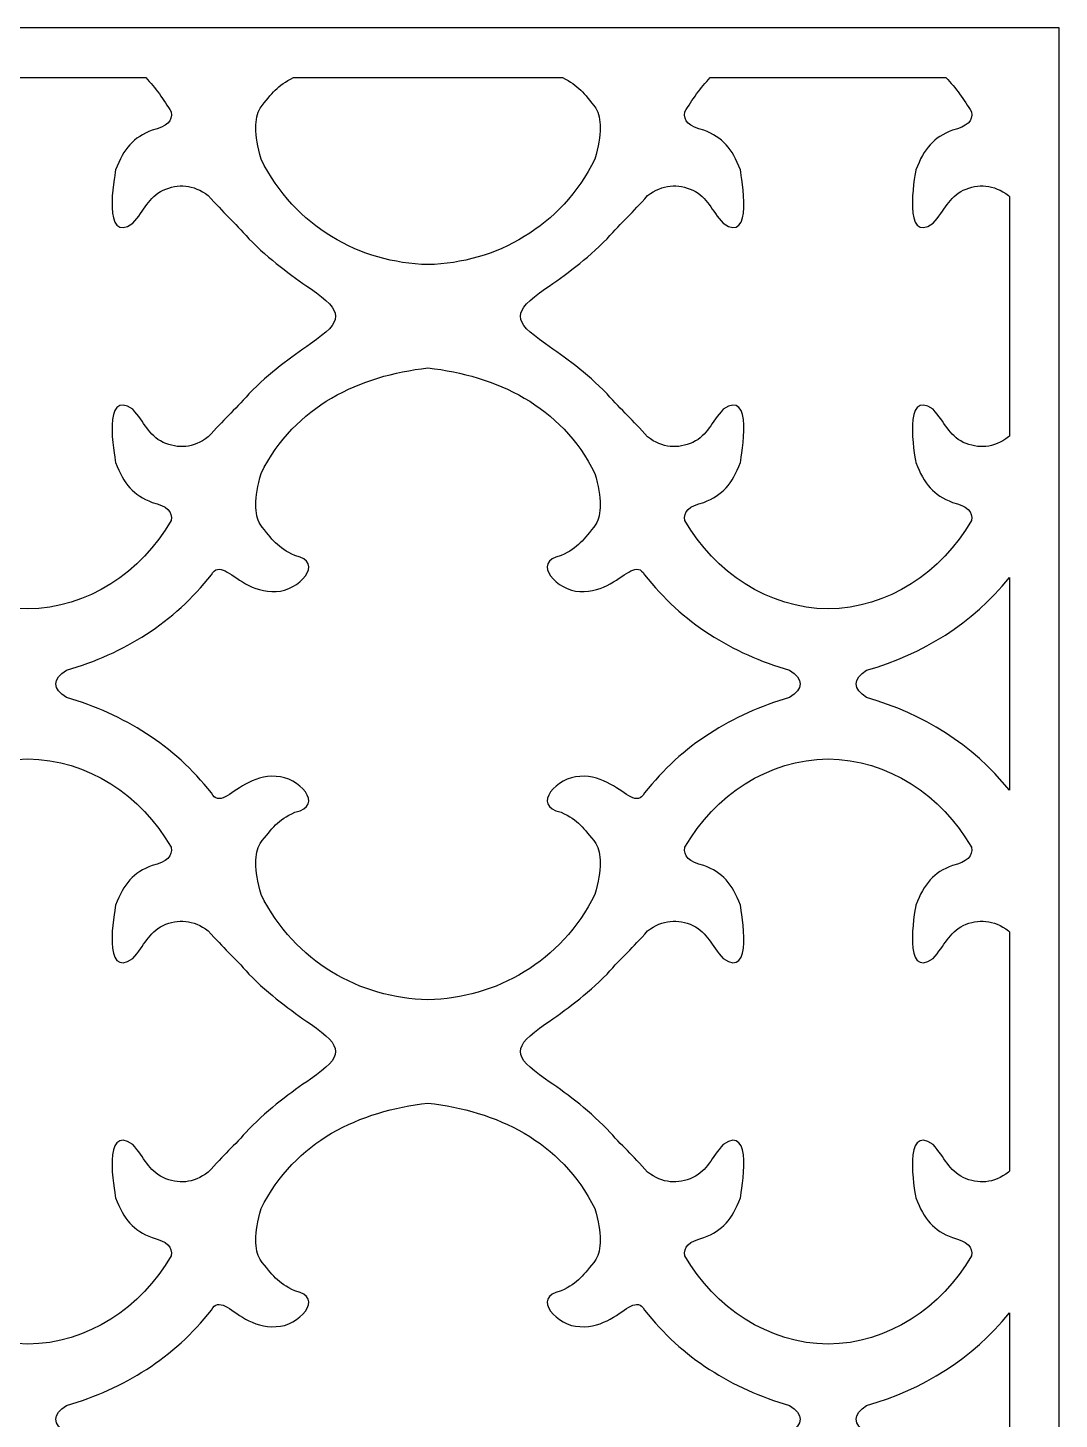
# Model space of a CAD drawing. Header units: centimetres. Extents: x 14.5 to 27, y -9 to -2.4.
# Drawn here: x 24.546 to 27, y -5.69 to -2.379 of the extents above; entities that cross this region are included whole.
import ezdxf

# ---------------------------------------------------------------- set-up
doc = ezdxf.new("R2010")
doc.units = ezdxf.units.CM
doc.header["$MEASUREMENT"] = 0
doc.layers.add('layer 1', color=7, linetype='Continuous')

msp = doc.modelspace()

# ---------------------------------------------------------------- linework, layer by layer
at = {"layer": 'layer 1', "color": 250, "lineweight": 30}
for points, knots in [([(26.99977, -2.37946), (26.99977, -2.37946), (26.99977, -2.49783), (26.99977, -2.49783), (26.99977, -2.49783), (26.99977, -2.49783), (26.99977, -8.88184), (26.99977, -8.88184), (26.99977, -8.88184), (26.99977, -8.88184), (26.99977, -9.00021), (26.99977, -9.00021), (26.99977, -9.00021), (26.99977, -9.00021), (26.88141, -9.00021), (26.88141, -9.00021), (26.88141, -9.00021), (26.88141, -9.00021), (14.59565, -9.00021), (14.59565, -9.00021), (14.59565, -9.00021), (14.59565, -9.00021), (14.47729, -9.00021), (14.47729, -9.00021), (14.47729, -9.00021), (14.47729, -9.00021), (14.47729, -8.88184), (14.47729, -8.88184), (14.47729, -8.88184), (14.47729, -8.88184), (14.47729, -2.49783), (14.47729, -2.49783), (14.47729, -2.49783), (14.47729, -2.49783), (14.47729, -2.37946), (14.47729, -2.37946), (14.47729, -2.37946), (14.47729, -2.37946), (14.59565, -2.37946), (14.59565, -2.37946), (14.59565, -2.37946), (14.59565, -2.37946), (26.88141, -2.37946), (26.88141, -2.37946), (26.88141, -2.37946), (26.88141, -2.37946), (26.99977, -2.37946), (26.99977, -2.37946)], [0, 0, 0, 0, 0.0769231, 0.0769231, 0.0769231, 0.0769231, 0.1538462, 0.1538462, 0.1538462, 0.1538462, 0.2307692, 0.2307692, 0.2307692, 0.2307692, 0.3076923, 0.3076923, 0.3076923, 0.3076923, 0.3846154, 0.3846154, 0.3846154, 0.3846154, 0.4615385, 0.4615385, 0.4615385, 0.4615385, 0.5384615, 0.5384615, 0.5384615, 0.5384615, 0.6153846, 0.6153846, 0.6153846, 0.6153846, 0.6923077, 0.6923077, 0.6923077, 0.6923077, 0.7692308, 0.7692308, 0.7692308, 0.7692308, 0.8461538, 0.8461538, 0.8461538, 0.8461538, 1, 1, 1, 1]), ([(24.82665, -2.49783), (24.82665, -2.49783), (24.26592, -2.49783), (24.26592, -2.49783), (24.26592, -2.49783), (24.24287, -2.52247), (24.22248, -2.54997), (24.20538, -2.57968), (24.20538, -2.57968), (24.20108, -2.60055), (24.21609, -2.61498), (24.2504, -2.62299), (24.2504, -2.62299), (24.29513, -2.64013), (24.31841, -2.66631), (24.33746, -2.71766), (24.33746, -2.71766), (24.34096, -2.736), (24.36951, -2.89572), (24.29651, -2.84456), (24.29651, -2.84456), (24.26864, -2.81354), (24.25977, -2.78316), (24.22468, -2.76578), (24.22468, -2.76578), (24.18875, -2.75001), (24.15284, -2.75162), (24.11694, -2.77861), (24.11694, -2.77861), (24.07995, -2.82085), (24.05744, -2.83903), (24.02045, -2.88128), (24.02045, -2.88128), (23.97061, -2.9318), (23.92061, -2.968), (23.87414, -3.00001), (23.87414, -3.00001), (23.83297, -3.02902), (23.81464, -3.04559), (23.81464, -3.06577), (23.81464, -3.06577), (23.81464, -3.08593), (23.83297, -3.10251), (23.87414, -3.13153), (23.87414, -3.13153), (23.92061, -3.16352), (23.97061, -3.19973), (24.02045, -3.25025), (24.02045, -3.25025), (24.05744, -3.29249), (24.07995, -3.31068), (24.11694, -3.35293), (24.11694, -3.35293), (24.15284, -3.37992), (24.18875, -3.38152), (24.22468, -3.36575), (24.22468, -3.36575), (24.25977, -3.34836), (24.26864, -3.318), (24.29651, -3.28698), (24.29651, -3.28698), (24.36951, -3.23582), (24.34096, -3.39553), (24.33746, -3.41388), (24.33746, -3.41388), (24.31841, -3.46522), (24.29513, -3.49139), (24.2504, -3.50854), (24.2504, -3.50854), (24.21609, -3.51654), (24.20108, -3.53098), (24.20538, -3.55185), (24.20538, -3.55185), (24.27645, -3.67529), (24.40399, -3.76063), (24.54628, -3.76201), (24.54628, -3.76201), (24.68856, -3.76063), (24.81611, -3.67529), (24.88717, -3.55185), (24.88717, -3.55185), (24.89146, -3.53098), (24.87646, -3.51654), (24.84214, -3.50854), (24.84214, -3.50854), (24.79742, -3.49139), (24.77415, -3.46522), (24.75509, -3.41388), (24.75509, -3.41388), (24.7516, -3.39553), (24.72304, -3.23582), (24.79604, -3.28698), (24.79604, -3.28698), (24.82392, -3.318), (24.83278, -3.34836), (24.86788, -3.36575), (24.86788, -3.36575), (24.90381, -3.38152), (24.93971, -3.37992), (24.97562, -3.35293), (24.97562, -3.35293), (25.01261, -3.31068), (25.03511, -3.29249), (25.0721, -3.25025), (25.0721, -3.25025), (25.12195, -3.19973), (25.17194, -3.16352), (25.21843, -3.13153), (25.21843, -3.13153), (25.25959, -3.10251), (25.27792, -3.08593), (25.27792, -3.06577), (25.27792, -3.06577), (25.27792, -3.04559), (25.25959, -3.02902), (25.21843, -3.00001), (25.21843, -3.00001), (25.17194, -2.968), (25.12195, -2.9318), (25.0721, -2.88128), (25.0721, -2.88128), (25.03511, -2.83903), (25.01261, -2.82085), (24.97562, -2.77861), (24.97562, -2.77861), (24.93971, -2.75162), (24.90381, -2.75001), (24.86788, -2.76578), (24.86788, -2.76578), (24.83278, -2.78316), (24.82392, -2.81354), (24.79604, -2.84456), (24.79604, -2.84456), (24.72304, -2.89572), (24.7516, -2.736), (24.75509, -2.71766), (24.75509, -2.71766), (24.77415, -2.66631), (24.79742, -2.64013), (24.84214, -2.62299), (24.84214, -2.62299), (24.87646, -2.61498), (24.89146, -2.60055), (24.88717, -2.57968), (24.88717, -2.57968), (24.87007, -2.54997), (24.84971, -2.52247), (24.82665, -2.49783)], [0, 0, 0, 0, 0.0263158, 0.0263158, 0.0263158, 0.0263158, 0.0526316, 0.0526316, 0.0526316, 0.0526316, 0.0789474, 0.0789474, 0.0789474, 0.0789474, 0.1052632, 0.1052632, 0.1052632, 0.1052632, 0.1315789, 0.1315789, 0.1315789, 0.1315789, 0.1578947, 0.1578947, 0.1578947, 0.1578947, 0.1842105, 0.1842105, 0.1842105, 0.1842105, 0.2105263, 0.2105263, 0.2105263, 0.2105263, 0.2368421, 0.2368421, 0.2368421, 0.2368421, 0.2631579, 0.2631579, 0.2631579, 0.2631579, 0.2894737, 0.2894737, 0.2894737, 0.2894737, 0.3157895, 0.3157895, 0.3157895, 0.3157895, 0.3421053, 0.3421053, 0.3421053, 0.3421053, 0.3684211, 0.3684211, 0.3684211, 0.3684211, 0.3947368, 0.3947368, 0.3947368, 0.3947368, 0.4210526, 0.4210526, 0.4210526, 0.4210526, 0.4473684, 0.4473684, 0.4473684, 0.4473684, 0.4736842, 0.4736842, 0.4736842, 0.4736842, 0.5, 0.5, 0.5, 0.5, 0.5263158, 0.5263158, 0.5263158, 0.5263158, 0.5526316, 0.5526316, 0.5526316, 0.5526316, 0.5789474, 0.5789474, 0.5789474, 0.5789474, 0.6052632, 0.6052632, 0.6052632, 0.6052632, 0.6315789, 0.6315789, 0.6315789, 0.6315789, 0.6578947, 0.6578947, 0.6578947, 0.6578947, 0.6842105, 0.6842105, 0.6842105, 0.6842105, 0.7105263, 0.7105263, 0.7105263, 0.7105263, 0.7368421, 0.7368421, 0.7368421, 0.7368421, 0.7631579, 0.7631579, 0.7631579, 0.7631579, 0.7894737, 0.7894737, 0.7894737, 0.7894737, 0.8157895, 0.8157895, 0.8157895, 0.8157895, 0.8421053, 0.8421053, 0.8421053, 0.8421053, 0.8684211, 0.8684211, 0.8684211, 0.8684211, 0.8947368, 0.8947368, 0.8947368, 0.8947368, 0.9210526, 0.9210526, 0.9210526, 0.9210526, 0.9473684, 0.9473684, 0.9473684, 0.9473684, 1, 1, 1, 1]), ([(25.81825, -2.49783), (25.81825, -2.49783), (25.17819, -2.49783), (25.17819, -2.49783), (25.17819, -2.49783), (25.13956, -2.51673), (25.12783, -2.53392), (25.09862, -2.57086), (25.09862, -2.57086), (25.08571, -2.59408), (25.08381, -2.63228), (25.10104, -2.69197), (25.10104, -2.69197), (25.18174, -2.85362), (25.33587, -2.93834), (25.49821, -2.94286), (25.49821, -2.94286), (25.66056, -2.93834), (25.81469, -2.85362), (25.89538, -2.69197), (25.89538, -2.69197), (25.91262, -2.63228), (25.91072, -2.59408), (25.89781, -2.57086), (25.89781, -2.57086), (25.86859, -2.53392), (25.85689, -2.51673), (25.81825, -2.49783)], [0, 0, 0, 0, 0.125, 0.125, 0.125, 0.125, 0.25, 0.25, 0.25, 0.25, 0.375, 0.375, 0.375, 0.375, 0.5, 0.5, 0.5, 0.5, 0.625, 0.625, 0.625, 0.625, 0.75, 0.75, 0.75, 0.75, 1, 1, 1, 1]), ([(26.73053, -2.49783), (26.73053, -2.49783), (26.1698, -2.49783), (26.1698, -2.49783), (26.1698, -2.49783), (26.14674, -2.52247), (26.12636, -2.54997), (26.10926, -2.57968), (26.10926, -2.57968), (26.10496, -2.60055), (26.11996, -2.61498), (26.15428, -2.62299), (26.15428, -2.62299), (26.19901, -2.64013), (26.22228, -2.66631), (26.24133, -2.71766), (26.24133, -2.71766), (26.24483, -2.736), (26.27338, -2.89572), (26.20038, -2.84456), (26.20038, -2.84456), (26.1725, -2.81354), (26.16365, -2.78316), (26.12855, -2.76578), (26.12855, -2.76578), (26.09262, -2.75001), (26.05672, -2.75162), (26.02081, -2.77861), (26.02081, -2.77861), (25.98382, -2.82085), (25.96131, -2.83903), (25.92433, -2.88128), (25.92433, -2.88128), (25.87447, -2.9318), (25.82449, -2.968), (25.778, -3.00001), (25.778, -3.00001), (25.73684, -3.02902), (25.71851, -3.04559), (25.71851, -3.06577), (25.71851, -3.06577), (25.71851, -3.08593), (25.73684, -3.10251), (25.778, -3.13153), (25.778, -3.13153), (25.82449, -3.16352), (25.87447, -3.19973), (25.92433, -3.25025), (25.92433, -3.25025), (25.96131, -3.29249), (25.98382, -3.31068), (26.02081, -3.35293), (26.02081, -3.35293), (26.05672, -3.37992), (26.09262, -3.38152), (26.12855, -3.36575), (26.12855, -3.36575), (26.16365, -3.34836), (26.1725, -3.318), (26.20038, -3.28698), (26.20038, -3.28698), (26.27338, -3.23582), (26.24483, -3.39553), (26.24133, -3.41388), (26.24133, -3.41388), (26.22228, -3.46522), (26.19901, -3.49139), (26.15428, -3.50854), (26.15428, -3.50854), (26.11996, -3.51654), (26.10496, -3.53098), (26.10926, -3.55185), (26.10926, -3.55185), (26.18032, -3.67529), (26.30785, -3.76063), (26.45015, -3.76201), (26.45015, -3.76201), (26.59244, -3.76063), (26.71998, -3.67529), (26.79104, -3.55185), (26.79104, -3.55185), (26.79535, -3.53098), (26.78033, -3.51654), (26.74602, -3.50854), (26.74602, -3.50854), (26.70128, -3.49139), (26.67802, -3.46522), (26.65896, -3.41388), (26.65896, -3.41388), (26.65547, -3.39553), (26.62691, -3.23582), (26.69992, -3.28698), (26.69992, -3.28698), (26.72779, -3.318), (26.73666, -3.34836), (26.77175, -3.36575), (26.77175, -3.36575), (26.80767, -3.38152), (26.84359, -3.37992), (26.87949, -3.35293), (26.87949, -3.35293), (26.87949, -3.35293), (26.88141, -3.35072), (26.88141, -3.35072), (26.88141, -3.35072), (26.88141, -3.35072), (26.88141, -2.78079), (26.88141, -2.78079), (26.88141, -2.78079), (26.88141, -2.78079), (26.87949, -2.77861), (26.87949, -2.77861), (26.87949, -2.77861), (26.84359, -2.75162), (26.80767, -2.75001), (26.77175, -2.76578), (26.77175, -2.76578), (26.73666, -2.78316), (26.72779, -2.81354), (26.69992, -2.84456), (26.69992, -2.84456), (26.62691, -2.89572), (26.65547, -2.736), (26.65896, -2.71766), (26.65896, -2.71766), (26.67802, -2.66631), (26.70128, -2.64013), (26.74602, -2.62299), (26.74602, -2.62299), (26.78033, -2.61498), (26.79535, -2.60055), (26.79104, -2.57968), (26.79104, -2.57968), (26.77395, -2.54997), (26.75359, -2.52247), (26.73053, -2.49783)], [0, 0, 0, 0, 0.0285714, 0.0285714, 0.0285714, 0.0285714, 0.0571429, 0.0571429, 0.0571429, 0.0571429, 0.0857143, 0.0857143, 0.0857143, 0.0857143, 0.1142857, 0.1142857, 0.1142857, 0.1142857, 0.1428571, 0.1428571, 0.1428571, 0.1428571, 0.1714286, 0.1714286, 0.1714286, 0.1714286, 0.2, 0.2, 0.2, 0.2, 0.2285714, 0.2285714, 0.2285714, 0.2285714, 0.2571429, 0.2571429, 0.2571429, 0.2571429, 0.2857143, 0.2857143, 0.2857143, 0.2857143, 0.3142857, 0.3142857, 0.3142857, 0.3142857, 0.3428571, 0.3428571, 0.3428571, 0.3428571, 0.3714286, 0.3714286, 0.3714286, 0.3714286, 0.4, 0.4, 0.4, 0.4, 0.4285714, 0.4285714, 0.4285714, 0.4285714, 0.4571429, 0.4571429, 0.4571429, 0.4571429, 0.4857143, 0.4857143, 0.4857143, 0.4857143, 0.5142857, 0.5142857, 0.5142857, 0.5142857, 0.5428571, 0.5428571, 0.5428571, 0.5428571, 0.5714286, 0.5714286, 0.5714286, 0.5714286, 0.6, 0.6, 0.6, 0.6, 0.6285714, 0.6285714, 0.6285714, 0.6285714, 0.6571429, 0.6571429, 0.6571429, 0.6571429, 0.6857143, 0.6857143, 0.6857143, 0.6857143, 0.7142857, 0.7142857, 0.7142857, 0.7142857, 0.7428571, 0.7428571, 0.7428571, 0.7428571, 0.7714286, 0.7714286, 0.7714286, 0.7714286, 0.8, 0.8, 0.8, 0.8, 0.8285714, 0.8285714, 0.8285714, 0.8285714, 0.8571429, 0.8571429, 0.8571429, 0.8571429, 0.8857143, 0.8857143, 0.8857143, 0.8857143, 0.9142857, 0.9142857, 0.9142857, 0.9142857, 0.9428571, 0.9428571, 0.9428571, 0.9428571, 1, 1, 1, 1]), ([(25.49821, -4.69223), (25.66056, -4.68772), (25.81469, -4.60299), (25.89538, -4.44135), (25.89538, -4.44135), (25.91262, -4.38167), (25.91072, -4.34346), (25.89781, -4.32024), (25.89781, -4.32024), (25.86779, -4.28229), (25.85625, -4.26517), (25.81499, -4.24565), (25.81499, -4.24565), (25.74075, -4.23054), (25.80718, -4.16075), (25.85922, -4.16061), (25.85922, -4.16061), (25.91638, -4.15639), (25.95549, -4.19691), (25.98084, -4.20935), (25.98084, -4.20935), (25.99411, -4.21587), (26.00454, -4.21585), (26.01358, -4.19993), (26.01358, -4.19993), (26.10242, -4.08653), (26.22085, -4.01289), (26.3585, -3.97292), (26.3585, -3.97292), (26.39216, -3.95246), (26.39215, -3.92845), (26.3585, -3.90798), (26.3585, -3.90798), (26.22085, -3.86802), (26.10242, -3.79438), (26.01358, -3.68098), (26.01358, -3.68098), (26.00454, -3.66506), (25.99411, -3.66504), (25.98084, -3.67155), (25.98084, -3.67155), (25.95549, -3.684), (25.91638, -3.72452), (25.85922, -3.7203), (25.85922, -3.7203), (25.80718, -3.72017), (25.74075, -3.65037), (25.81499, -3.63526), (25.81499, -3.63526), (25.85625, -3.61574), (25.86779, -3.59862), (25.89781, -3.56067), (25.89781, -3.56067), (25.91072, -3.53745), (25.91262, -3.49924), (25.89538, -3.43956), (25.89538, -3.43956), (25.81469, -3.27792), (25.66056, -3.20682), (25.49821, -3.18868), (25.49821, -3.18868), (25.33587, -3.20682), (25.18174, -3.27792), (25.10104, -3.43956), (25.10104, -3.43956), (25.08381, -3.49924), (25.08571, -3.53745), (25.09862, -3.56067), (25.09862, -3.56067), (25.12863, -3.59862), (25.14018, -3.61574), (25.18144, -3.63526), (25.18144, -3.63526), (25.25568, -3.65037), (25.18925, -3.72017), (25.13721, -3.7203), (25.13721, -3.7203), (25.08005, -3.72452), (25.04094, -3.684), (25.01559, -3.67155), (25.01559, -3.67155), (25.00232, -3.66504), (24.99189, -3.66506), (24.98285, -3.68098), (24.98285, -3.68098), (24.894, -3.79438), (24.77558, -3.86802), (24.63793, -3.90798), (24.63793, -3.90798), (24.60427, -3.92845), (24.60425, -3.95245), (24.63793, -3.97292), (24.63793, -3.97292), (24.77558, -4.01289), (24.894, -4.08653), (24.98285, -4.19993), (24.98285, -4.19993), (24.99189, -4.21585), (25.00232, -4.21587), (25.01559, -4.20935), (25.01559, -4.20935), (25.04094, -4.19691), (25.08005, -4.15639), (25.13721, -4.16061), (25.13721, -4.16061), (25.18925, -4.16075), (25.25568, -4.23054), (25.18144, -4.24565), (25.18144, -4.24565), (25.14018, -4.26517), (25.12863, -4.28229), (25.09862, -4.32024), (25.09862, -4.32024), (25.08571, -4.34346), (25.08381, -4.38167), (25.10104, -4.44135), (25.10104, -4.44135), (25.18174, -4.60299), (25.33587, -4.68772), (25.49821, -4.69223)], [0, 0, 0, 0, 0.0322581, 0.0322581, 0.0322581, 0.0322581, 0.0645161, 0.0645161, 0.0645161, 0.0645161, 0.0967742, 0.0967742, 0.0967742, 0.0967742, 0.1290323, 0.1290323, 0.1290323, 0.1290323, 0.1612903, 0.1612903, 0.1612903, 0.1612903, 0.1935484, 0.1935484, 0.1935484, 0.1935484, 0.2258065, 0.2258065, 0.2258065, 0.2258065, 0.2580645, 0.2580645, 0.2580645, 0.2580645, 0.2903226, 0.2903226, 0.2903226, 0.2903226, 0.3225806, 0.3225806, 0.3225806, 0.3225806, 0.3548387, 0.3548387, 0.3548387, 0.3548387, 0.3870968, 0.3870968, 0.3870968, 0.3870968, 0.4193548, 0.4193548, 0.4193548, 0.4193548, 0.4516129, 0.4516129, 0.4516129, 0.4516129, 0.483871, 0.483871, 0.483871, 0.483871, 0.516129, 0.516129, 0.516129, 0.516129, 0.5483871, 0.5483871, 0.5483871, 0.5483871, 0.5806452, 0.5806452, 0.5806452, 0.5806452, 0.6129032, 0.6129032, 0.6129032, 0.6129032, 0.6451613, 0.6451613, 0.6451613, 0.6451613, 0.6774194, 0.6774194, 0.6774194, 0.6774194, 0.7096774, 0.7096774, 0.7096774, 0.7096774, 0.7419355, 0.7419355, 0.7419355, 0.7419355, 0.7741935, 0.7741935, 0.7741935, 0.7741935, 0.8064516, 0.8064516, 0.8064516, 0.8064516, 0.8387097, 0.8387097, 0.8387097, 0.8387097, 0.8709677, 0.8709677, 0.8709677, 0.8709677, 0.9032258, 0.9032258, 0.9032258, 0.9032258, 0.9354839, 0.9354839, 0.9354839, 0.9354839, 1, 1, 1, 1]), ([(26.88141, -4.19324), (26.88141, -4.19324), (26.88141, -3.68765), (26.88141, -3.68765), (26.88141, -3.68765), (26.79317, -3.79727), (26.67672, -3.86881), (26.54179, -3.90798), (26.54179, -3.90798), (26.50814, -3.92845), (26.50812, -3.95245), (26.54179, -3.97292), (26.54179, -3.97292), (26.67672, -4.0121), (26.79317, -4.08362), (26.88141, -4.19324)], [0, 0, 0, 0, 0.2, 0.2, 0.2, 0.2, 0.4, 0.4, 0.4, 0.4, 0.6, 0.6, 0.6, 0.6, 1, 1, 1, 1]), ([(23.81464, -4.81514), (23.81464, -4.83532), (23.83297, -4.85189), (23.87414, -4.8809), (23.87414, -4.8809), (23.92061, -4.91291), (23.97061, -4.9491), (24.02045, -4.99962), (24.02045, -4.99962), (24.05744, -5.04187), (24.07995, -5.06006), (24.11694, -5.1023), (24.11694, -5.1023), (24.15284, -5.1293), (24.18875, -5.1309), (24.22468, -5.11513), (24.22468, -5.11513), (24.25977, -5.09775), (24.26864, -5.06737), (24.29651, -5.03635), (24.29651, -5.03635), (24.36951, -4.98519), (24.34096, -5.14491), (24.33746, -5.16325), (24.33746, -5.16325), (24.31841, -5.2146), (24.29513, -5.24078), (24.2504, -5.25792), (24.2504, -5.25792), (24.21609, -5.26592), (24.20108, -5.28036), (24.20538, -5.30123), (24.20538, -5.30123), (24.27645, -5.42468), (24.40399, -5.51001), (24.54628, -5.51139), (24.54628, -5.51139), (24.68856, -5.51001), (24.81611, -5.42468), (24.88717, -5.30123), (24.88717, -5.30123), (24.89146, -5.28036), (24.87646, -5.26592), (24.84214, -5.25792), (24.84214, -5.25792), (24.79742, -5.24078), (24.77415, -5.2146), (24.75509, -5.16325), (24.75509, -5.16325), (24.7516, -5.14491), (24.72304, -4.98519), (24.79604, -5.03635), (24.79604, -5.03635), (24.82392, -5.06737), (24.83278, -5.09775), (24.86788, -5.11513), (24.86788, -5.11513), (24.90381, -5.1309), (24.93971, -5.1293), (24.97562, -5.1023), (24.97562, -5.1023), (25.01261, -5.06006), (25.03511, -5.04187), (25.0721, -4.99962), (25.0721, -4.99962), (25.12195, -4.9491), (25.17194, -4.91291), (25.21843, -4.8809), (25.21843, -4.8809), (25.25959, -4.85189), (25.27792, -4.83532), (25.27792, -4.81514), (25.27792, -4.81514), (25.27792, -4.79498), (25.25959, -4.7784), (25.21843, -4.74938), (25.21843, -4.74938), (25.17194, -4.71739), (25.12195, -4.68118), (25.0721, -4.63066), (25.0721, -4.63066), (25.03511, -4.58842), (25.01261, -4.57023), (24.97562, -4.52799), (24.97562, -4.52799), (24.93971, -4.50099), (24.90381, -4.49939), (24.86788, -4.51516), (24.86788, -4.51516), (24.83278, -4.53255), (24.82392, -4.56292), (24.79604, -4.59393), (24.79604, -4.59393), (24.72304, -4.64509), (24.7516, -4.48538), (24.75509, -4.46703), (24.75509, -4.46703), (24.77415, -4.41569), (24.79742, -4.38951), (24.84214, -4.37237), (24.84214, -4.37237), (24.87646, -4.36437), (24.89146, -4.34993), (24.88717, -4.32906), (24.88717, -4.32906), (24.81611, -4.20561), (24.68856, -4.12028), (24.54628, -4.1189), (24.54628, -4.1189), (24.40399, -4.12028), (24.27645, -4.20561), (24.20538, -4.32906), (24.20538, -4.32906), (24.20108, -4.34993), (24.21609, -4.36437), (24.2504, -4.37237), (24.2504, -4.37237), (24.29513, -4.38951), (24.31841, -4.41569), (24.33746, -4.46703), (24.33746, -4.46703), (24.34096, -4.48538), (24.36951, -4.64509), (24.29651, -4.59393), (24.29651, -4.59393), (24.26864, -4.56292), (24.25977, -4.53255), (24.22468, -4.51516), (24.22468, -4.51516), (24.18875, -4.49939), (24.15284, -4.50099), (24.11694, -4.52799), (24.11694, -4.52799), (24.07995, -4.57023), (24.05744, -4.58842), (24.02045, -4.63066), (24.02045, -4.63066), (23.97061, -4.68118), (23.92061, -4.71739), (23.87414, -4.74938), (23.87414, -4.74938), (23.83297, -4.7784), (23.81464, -4.79498), (23.81464, -4.81514)], [0, 0, 0, 0, 0.027027, 0.027027, 0.027027, 0.027027, 0.0540541, 0.0540541, 0.0540541, 0.0540541, 0.0810811, 0.0810811, 0.0810811, 0.0810811, 0.1081081, 0.1081081, 0.1081081, 0.1081081, 0.1351351, 0.1351351, 0.1351351, 0.1351351, 0.1621622, 0.1621622, 0.1621622, 0.1621622, 0.1891892, 0.1891892, 0.1891892, 0.1891892, 0.2162162, 0.2162162, 0.2162162, 0.2162162, 0.2432432, 0.2432432, 0.2432432, 0.2432432, 0.2702703, 0.2702703, 0.2702703, 0.2702703, 0.2972973, 0.2972973, 0.2972973, 0.2972973, 0.3243243, 0.3243243, 0.3243243, 0.3243243, 0.3513514, 0.3513514, 0.3513514, 0.3513514, 0.3783784, 0.3783784, 0.3783784, 0.3783784, 0.4054054, 0.4054054, 0.4054054, 0.4054054, 0.4324324, 0.4324324, 0.4324324, 0.4324324, 0.4594595, 0.4594595, 0.4594595, 0.4594595, 0.4864865, 0.4864865, 0.4864865, 0.4864865, 0.5135135, 0.5135135, 0.5135135, 0.5135135, 0.5405405, 0.5405405, 0.5405405, 0.5405405, 0.5675676, 0.5675676, 0.5675676, 0.5675676, 0.5945946, 0.5945946, 0.5945946, 0.5945946, 0.6216216, 0.6216216, 0.6216216, 0.6216216, 0.6486486, 0.6486486, 0.6486486, 0.6486486, 0.6756757, 0.6756757, 0.6756757, 0.6756757, 0.7027027, 0.7027027, 0.7027027, 0.7027027, 0.7297297, 0.7297297, 0.7297297, 0.7297297, 0.7567568, 0.7567568, 0.7567568, 0.7567568, 0.7837838, 0.7837838, 0.7837838, 0.7837838, 0.8108108, 0.8108108, 0.8108108, 0.8108108, 0.8378378, 0.8378378, 0.8378378, 0.8378378, 0.8648649, 0.8648649, 0.8648649, 0.8648649, 0.8918919, 0.8918919, 0.8918919, 0.8918919, 0.9189189, 0.9189189, 0.9189189, 0.9189189, 0.9459459, 0.9459459, 0.9459459, 0.9459459, 1, 1, 1, 1]), ([(26.88141, -5.1001), (26.88141, -5.1001), (26.88141, -4.53017), (26.88141, -4.53017), (26.88141, -4.53017), (26.88141, -4.53017), (26.87949, -4.52799), (26.87949, -4.52799), (26.87949, -4.52799), (26.84359, -4.50099), (26.80767, -4.49939), (26.77175, -4.51516), (26.77175, -4.51516), (26.73666, -4.53255), (26.72779, -4.56292), (26.69992, -4.59393), (26.69992, -4.59393), (26.62691, -4.64509), (26.65547, -4.48538), (26.65896, -4.46703), (26.65896, -4.46703), (26.67802, -4.41569), (26.70128, -4.38951), (26.74602, -4.37237), (26.74602, -4.37237), (26.78033, -4.36437), (26.79535, -4.34993), (26.79104, -4.32906), (26.79104, -4.32906), (26.71998, -4.20561), (26.59244, -4.12028), (26.45015, -4.1189), (26.45015, -4.1189), (26.30785, -4.12028), (26.18032, -4.20561), (26.10926, -4.32906), (26.10926, -4.32906), (26.10496, -4.34993), (26.11996, -4.36437), (26.15428, -4.37237), (26.15428, -4.37237), (26.19901, -4.38951), (26.22228, -4.41569), (26.24133, -4.46703), (26.24133, -4.46703), (26.24483, -4.48538), (26.27338, -4.64509), (26.20038, -4.59393), (26.20038, -4.59393), (26.1725, -4.56292), (26.16365, -4.53255), (26.12855, -4.51516), (26.12855, -4.51516), (26.09262, -4.49939), (26.05672, -4.50099), (26.02081, -4.52799), (26.02081, -4.52799), (25.98382, -4.57023), (25.96131, -4.58842), (25.92433, -4.63066), (25.92433, -4.63066), (25.87447, -4.68118), (25.82449, -4.71739), (25.778, -4.74938), (25.778, -4.74938), (25.73684, -4.7784), (25.71851, -4.79498), (25.71851, -4.81514), (25.71851, -4.81514), (25.71851, -4.83532), (25.73684, -4.85189), (25.778, -4.8809), (25.778, -4.8809), (25.82449, -4.91291), (25.87447, -4.9491), (25.92433, -4.99962), (25.92433, -4.99962), (25.96131, -5.04187), (25.98382, -5.06006), (26.02081, -5.1023), (26.02081, -5.1023), (26.05672, -5.1293), (26.09262, -5.1309), (26.12855, -5.11513), (26.12855, -5.11513), (26.16365, -5.09775), (26.1725, -5.06737), (26.20038, -5.03635), (26.20038, -5.03635), (26.27338, -4.98519), (26.24483, -5.14491), (26.24133, -5.16325), (26.24133, -5.16325), (26.22228, -5.2146), (26.19901, -5.24078), (26.15428, -5.25792), (26.15428, -5.25792), (26.11996, -5.26592), (26.10496, -5.28036), (26.10926, -5.30123), (26.10926, -5.30123), (26.18032, -5.42468), (26.30785, -5.51001), (26.45015, -5.51139), (26.45015, -5.51139), (26.59244, -5.51001), (26.71998, -5.42468), (26.79104, -5.30123), (26.79104, -5.30123), (26.79535, -5.28036), (26.78033, -5.26592), (26.74602, -5.25792), (26.74602, -5.25792), (26.70128, -5.24078), (26.67802, -5.2146), (26.65896, -5.16325), (26.65896, -5.16325), (26.65547, -5.14491), (26.62691, -4.98519), (26.69992, -5.03635), (26.69992, -5.03635), (26.72779, -5.06737), (26.73666, -5.09775), (26.77175, -5.11513), (26.77175, -5.11513), (26.80767, -5.1309), (26.84359, -5.1293), (26.87949, -5.1023), (26.87949, -5.1023), (26.87949, -5.1023), (26.88141, -5.1001), (26.88141, -5.1001)], [0, 0, 0, 0, 0.0294118, 0.0294118, 0.0294118, 0.0294118, 0.0588235, 0.0588235, 0.0588235, 0.0588235, 0.0882353, 0.0882353, 0.0882353, 0.0882353, 0.1176471, 0.1176471, 0.1176471, 0.1176471, 0.1470588, 0.1470588, 0.1470588, 0.1470588, 0.1764706, 0.1764706, 0.1764706, 0.1764706, 0.2058824, 0.2058824, 0.2058824, 0.2058824, 0.2352941, 0.2352941, 0.2352941, 0.2352941, 0.2647059, 0.2647059, 0.2647059, 0.2647059, 0.2941176, 0.2941176, 0.2941176, 0.2941176, 0.3235294, 0.3235294, 0.3235294, 0.3235294, 0.3529412, 0.3529412, 0.3529412, 0.3529412, 0.3823529, 0.3823529, 0.3823529, 0.3823529, 0.4117647, 0.4117647, 0.4117647, 0.4117647, 0.4411765, 0.4411765, 0.4411765, 0.4411765, 0.4705882, 0.4705882, 0.4705882, 0.4705882, 0.5, 0.5, 0.5, 0.5, 0.5294118, 0.5294118, 0.5294118, 0.5294118, 0.5588235, 0.5588235, 0.5588235, 0.5588235, 0.5882353, 0.5882353, 0.5882353, 0.5882353, 0.6176471, 0.6176471, 0.6176471, 0.6176471, 0.6470588, 0.6470588, 0.6470588, 0.6470588, 0.6764706, 0.6764706, 0.6764706, 0.6764706, 0.7058824, 0.7058824, 0.7058824, 0.7058824, 0.7352941, 0.7352941, 0.7352941, 0.7352941, 0.7647059, 0.7647059, 0.7647059, 0.7647059, 0.7941176, 0.7941176, 0.7941176, 0.7941176, 0.8235294, 0.8235294, 0.8235294, 0.8235294, 0.8529412, 0.8529412, 0.8529412, 0.8529412, 0.8823529, 0.8823529, 0.8823529, 0.8823529, 0.9117647, 0.9117647, 0.9117647, 0.9117647, 0.9411765, 0.9411765, 0.9411765, 0.9411765, 1, 1, 1, 1]), ([(25.49821, -6.44162), (25.66056, -6.43711), (25.81469, -6.35238), (25.89538, -6.19074), (25.89538, -6.19074), (25.91262, -6.13105), (25.91072, -6.09285), (25.89781, -6.06963), (25.89781, -6.06963), (25.86779, -6.03166), (25.85625, -6.01455), (25.81499, -5.99503), (25.81499, -5.99503), (25.74075, -5.97992), (25.80718, -5.91012), (25.85922, -5.90998), (25.85922, -5.90998), (25.91638, -5.90577), (25.95549, -5.94629), (25.98084, -5.95874), (25.98084, -5.95874), (25.99411, -5.96526), (26.00454, -5.96523), (26.01358, -5.9493), (26.01358, -5.9493), (26.10242, -5.83591), (26.22085, -5.76227), (26.3585, -5.72231), (26.3585, -5.72231), (26.39216, -5.70183), (26.39215, -5.67783), (26.3585, -5.65737), (26.3585, -5.65737), (26.22085, -5.6174), (26.10242, -5.54376), (26.01358, -5.43037), (26.01358, -5.43037), (26.00454, -5.41445), (25.99411, -5.41441), (25.98084, -5.42094), (25.98084, -5.42094), (25.95549, -5.43338), (25.91638, -5.47391), (25.85922, -5.46969), (25.85922, -5.46969), (25.80718, -5.46954), (25.74075, -5.39976), (25.81499, -5.38464), (25.81499, -5.38464), (25.85625, -5.36513), (25.86779, -5.348), (25.89781, -5.31004), (25.89781, -5.31004), (25.91072, -5.28683), (25.91262, -5.24862), (25.89538, -5.18894), (25.89538, -5.18894), (25.81469, -5.02729), (25.66056, -4.95621), (25.49821, -4.93806), (25.49821, -4.93806), (25.33587, -4.95621), (25.18174, -5.02729), (25.10104, -5.18894), (25.10104, -5.18894), (25.08381, -5.24862), (25.08571, -5.28683), (25.09862, -5.31004), (25.09862, -5.31004), (25.12863, -5.348), (25.14018, -5.36513), (25.18144, -5.38464), (25.18144, -5.38464), (25.25568, -5.39976), (25.18925, -5.46954), (25.13721, -5.46969), (25.13721, -5.46969), (25.08005, -5.47391), (25.04094, -5.43338), (25.01559, -5.42094), (25.01559, -5.42094), (25.00232, -5.41441), (24.99189, -5.41445), (24.98285, -5.43037), (24.98285, -5.43037), (24.894, -5.54376), (24.77558, -5.6174), (24.63793, -5.65737), (24.63793, -5.65737), (24.60427, -5.67783), (24.60425, -5.70182), (24.63793, -5.72231), (24.63793, -5.72231), (24.77558, -5.76227), (24.894, -5.83591), (24.98285, -5.9493), (24.98285, -5.9493), (24.99189, -5.96523), (25.00232, -5.96526), (25.01559, -5.95874), (25.01559, -5.95874), (25.04094, -5.94629), (25.08005, -5.90577), (25.13721, -5.90998), (25.13721, -5.90998), (25.18925, -5.91012), (25.25568, -5.97992), (25.18144, -5.99503), (25.18144, -5.99503), (25.14018, -6.01455), (25.12863, -6.03166), (25.09862, -6.06963), (25.09862, -6.06963), (25.08571, -6.09285), (25.08381, -6.13105), (25.10104, -6.19074), (25.10104, -6.19074), (25.18174, -6.35238), (25.33587, -6.43711), (25.49821, -6.44162)], [0, 0, 0, 0, 0.0322581, 0.0322581, 0.0322581, 0.0322581, 0.0645161, 0.0645161, 0.0645161, 0.0645161, 0.0967742, 0.0967742, 0.0967742, 0.0967742, 0.1290323, 0.1290323, 0.1290323, 0.1290323, 0.1612903, 0.1612903, 0.1612903, 0.1612903, 0.1935484, 0.1935484, 0.1935484, 0.1935484, 0.2258065, 0.2258065, 0.2258065, 0.2258065, 0.2580645, 0.2580645, 0.2580645, 0.2580645, 0.2903226, 0.2903226, 0.2903226, 0.2903226, 0.3225806, 0.3225806, 0.3225806, 0.3225806, 0.3548387, 0.3548387, 0.3548387, 0.3548387, 0.3870968, 0.3870968, 0.3870968, 0.3870968, 0.4193548, 0.4193548, 0.4193548, 0.4193548, 0.4516129, 0.4516129, 0.4516129, 0.4516129, 0.483871, 0.483871, 0.483871, 0.483871, 0.516129, 0.516129, 0.516129, 0.516129, 0.5483871, 0.5483871, 0.5483871, 0.5483871, 0.5806452, 0.5806452, 0.5806452, 0.5806452, 0.6129032, 0.6129032, 0.6129032, 0.6129032, 0.6451613, 0.6451613, 0.6451613, 0.6451613, 0.6774194, 0.6774194, 0.6774194, 0.6774194, 0.7096774, 0.7096774, 0.7096774, 0.7096774, 0.7419355, 0.7419355, 0.7419355, 0.7419355, 0.7741935, 0.7741935, 0.7741935, 0.7741935, 0.8064516, 0.8064516, 0.8064516, 0.8064516, 0.8387097, 0.8387097, 0.8387097, 0.8387097, 0.8709677, 0.8709677, 0.8709677, 0.8709677, 0.9032258, 0.9032258, 0.9032258, 0.9032258, 0.9354839, 0.9354839, 0.9354839, 0.9354839, 1, 1, 1, 1]), ([(26.88141, -5.94261), (26.88141, -5.94261), (26.88141, -5.43703), (26.88141, -5.43703), (26.88141, -5.43703), (26.79317, -5.54664), (26.67672, -5.6182), (26.54179, -5.65737), (26.54179, -5.65737), (26.50814, -5.67783), (26.50812, -5.70182), (26.54179, -5.72231), (26.54179, -5.72231), (26.67672, -5.76148), (26.79317, -5.83301), (26.88141, -5.94261)], [0, 0, 0, 0, 0.2, 0.2, 0.2, 0.2, 0.4, 0.4, 0.4, 0.4, 0.6, 0.6, 0.6, 0.6, 1, 1, 1, 1])]:
    msp.add_open_spline(points, degree=3, knots=knots, dxfattribs=at)

doc.saveas('drawing.dxf')
